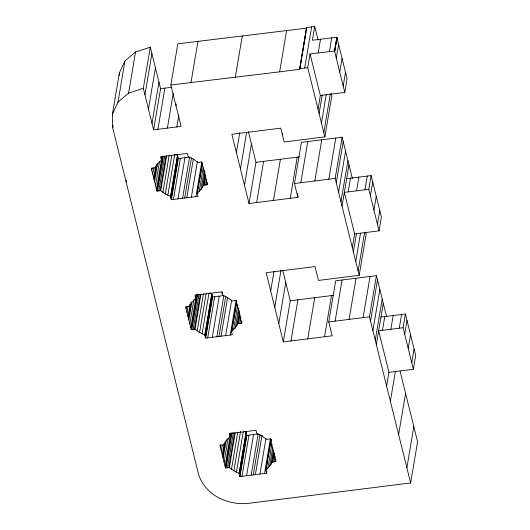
<?xml version="1.0" encoding="UTF-8"?>
<svg xmlns="http://www.w3.org/2000/svg" width="530" height="530" viewBox="0 0 530 530"><rect width="100%" height="100%" fill="white"/><g stroke="black" fill="none" stroke-linecap="round" stroke-linejoin="round"><path stroke-width="0.79" d="M400.077 371.132L417.587 441.795L410.624 482.956L247.026 503.5C226.482 505.057 204.832 494.517 198.452 473.926L112.711 127.849L112.413 114.135L119.376 72.968L124.947 60.996L135.541 51.986L150.295 47.163L160.583 88.682L153.62 129.843L181.108 126.392L170.852 84.999L177.808 43.831L306.704 28.13M112.711 127.849L113.122 125.424M112.413 114.135L117.985 102.164L124.947 60.996M117.985 102.164L128.578 93.154L135.541 51.986M126.107 181.923L126.378 180.306M153.62 129.843L143.332 88.324L150.295 47.163M144.942 94.81L151.905 53.649M148.473 109.087L155.436 67.919M152.011 123.357L158.974 82.196M157.913 129.307L164.876 88.146M151.746 170.163L152.156 167.745M152.713 174.065L153.806 167.612M202.288 163.24L197.233 193.099L198.041 196.352L171.323 199.704L170.514 196.458L165.274 193.987L160.756 190.621L156.933 191.098L151.308 168.388L155.131 167.911L155.403 166.294M153.68 177.974L155.727 165.864M154.117 179.743L156.714 164.406M154.561 181.518L157.562 163.763M155.528 185.421L159.623 161.206M161.094 158.417L161.365 156.807M161.372 159.537L161.915 156.31M156.496 189.323L162.18 156.012M167.361 128.121L173.231 93.412M156.933 191.098L162.803 156.39M157.529 191.025L163.399 156.317M158.848 190.86L164.717 156.151M160.159 190.694L166.029 155.986M160.756 190.621L166.625 155.913M175.98 105.695L176.252 104.079M162.915 192.403L169.189 155.277M165.274 193.987L171.826 155.244M176.808 126.935L178.855 114.824M167.818 195.338L174.781 154.177M170.514 196.458L177.477 155.297L175.456 154.455M170.64 196.968L177.603 155.8M170.918 198.081L177.881 156.92M171.197 199.201L178.16 158.033M190.992 82.561L197.955 41.4M171.323 199.704L178.285 158.543L177.477 155.297M173.409 199.446L180.372 158.278M178 198.869L184.963 157.701M182.592 198.293L189.554 157.125L178.285 158.543M184.678 198.028L191.509 157.675M186.772 197.769L193.324 159.026M191.363 197.193L197.365 161.676M195.954 196.61L201.824 161.908M197.637 191.993L197.909 190.383M198.18 188.766L198.452 187.15M198.723 185.54L199.002 183.923M199.273 182.307L202.142 165.36M197.233 193.099L199.234 191.396L203.195 167.99M199.234 191.396L200.976 189.502L204.249 170.13M204.613 173.403L204.885 171.786M200.976 189.502L202.433 187.441L204.891 172.912M202.433 187.441L203.599 185.235L205.375 174.741M204.196 185.162L205.7 176.285M205.514 184.996L206.468 179.345M206.826 184.831L207.237 182.406M186.043 308.592L186.315 306.976M187.01 312.495L188.097 306.042M236.579 301.663L231.531 331.528L232.339 334.781L205.62 338.133L204.812 334.887L199.571 332.416L195.053 329.044L191.231 329.527L185.599 306.817L189.422 306.34L189.7 304.724M187.978 316.397L189.886 305.101M188.415 318.172L191.144 302.034M188.852 319.948L191.86 302.193M189.819 323.85L193.914 299.635M195.391 296.846L195.663 295.236M195.663 297.966L196.213 294.74M190.787 327.752L196.385 294.66M189.422 306.34L192.052 302.073L195.789 298.476L196.339 295.243M191.231 329.527L197.233 294.011M191.827 329.455L197.697 294.746M235.307 77.201L242.27 36.04M193.139 329.289L199.008 294.581M194.45 329.123L200.327 294.415M195.053 329.044L200.923 294.342M197.206 330.833L203.487 293.706M199.571 332.416L206.124 293.673M202.115 333.767L208.939 293.415M204.812 334.887L211.775 293.719L209.748 292.885M204.938 335.391L211.901 294.229M205.216 336.51L212.179 295.349M236.4 152.567L239.812 132.387M205.494 337.63L212.451 296.462M205.62 338.133L212.576 296.972L211.775 293.719M207.707 337.875L214.67 296.707M240.441 168.898L246.589 132.573M212.298 337.299L219.261 296.131M222.11 293.494L222.381 291.878M231.531 331.528L235.267 327.931L237.897 323.664L241.72 323.181L236.095 300.477L232.273 300.954L227.754 297.588L222.507 295.117L222.785 293.501M216.889 336.722L223.852 295.555L212.576 296.972M218.976 336.457L225.8 296.098M244.489 185.228L251.452 144.061M221.063 336.192L227.615 297.449M225.654 335.616L231.663 300.106M298.151 195.749L297.88 197.365L249.02 203.507L255.983 162.339L248.371 131.619M230.245 335.04L236.122 300.331M231.656 332.038L232.339 328.004M232.61 326.387L236.705 302.173M233.531 329.826L237.765 304.803M235.267 327.931L238.546 308.559M238.467 310.057L238.738 308.44M256.652 202.546L263.615 161.378M170.852 84.999L279.628 71.841L286.591 30.68M236.731 325.87L239.321 310.534M237.897 323.664L239.673 313.17M238.493 323.591L239.997 314.714M239.805 323.426L240.898 316.966M241.123 323.26L241.395 321.644M220.334 447.022L220.745 444.597M241.72 323.181L241.991 321.571M221.302 450.924L222.256 445.273M222.269 454.826L224.183 443.531M222.713 456.602L225.303 441.265M223.15 458.377L226.29 439.814M224.117 462.279L228.211 438.065M229.682 435.276L229.954 433.659M229.96 436.395L230.504 433.162M225.084 466.181L230.682 433.089M266.901 471.594L266.63 473.21L239.911 476.563L239.109 473.317L233.862 470.839L229.344 467.473L225.522 467.957L231.391 433.249M226.118 467.877L232.127 432.367M282.45 135.07L282.722 133.461M227.436 467.718L233.306 433.01M273.447 200.433L280.41 159.272M228.748 467.553L234.618 432.844M229.344 467.473L235.214 432.765M231.504 469.262L237.785 432.135M279.628 71.841L299.741 69.291L306.552 27.52L314.701 26.5L318.06 40.075M299.814 68.237L306.552 27.52M299.881 68.483L301.245 60.413M301.517 58.797L301.789 57.187M302.06 55.57L302.339 53.954M302.61 52.344L306.022 32.164M306.294 30.548L306.565 28.938M233.862 470.839L240.554 431.294M304.684 68.045L311.647 26.884M236.406 472.197L243.237 431.837M239.109 473.317L246.072 432.149L244.721 431.592M249.02 203.507L231.868 134.289L280.734 128.154L284.166 141.994L324.883 136.879L307.738 67.661L310.057 53.941L334.523 51.006L336.841 37.285L312.375 40.22L314.701 26.5M239.235 473.82L246.192 432.659M239.507 474.94L246.47 433.772M270.691 290.996L273.97 271.625M239.785 476.059L246.748 434.892M239.911 476.563L246.874 435.402L246.072 432.149M241.998 476.304L248.961 435.137M290.248 198.326L297.211 157.158M297.88 197.365L294.455 183.519L301.411 142.358L342.135 137.243L352.357 178.504M274.739 307.327L281.019 270.194M246.589 475.728L253.552 434.56M318.199 52.92L320.524 39.2M297.343 195.206L297.615 193.589M251.187 475.145L258.143 433.984L246.874 435.402M300.815 182.724L307.778 141.556M253.274 474.887L260.098 434.527M278.787 323.658L285.75 282.49M255.361 474.622L262.045 435.07M318.026 109.193L320.345 95.473L310.057 53.941M329.395 51.516L331.72 37.789M319.093 113.519L322.233 94.956M259.952 474.045L265.961 438.535M386.648 316.933L376.426 275.673L335.709 280.787L328.746 321.948L332.177 335.795L283.311 341.93L290.274 300.768L282.854 270.823M321.452 123.033L326.235 94.784M334.596 51.304L336.914 37.584M334.702 51.741L337.02 38.014M264.543 473.469L270.413 438.76M266.63 473.21L265.828 469.958L271.015 439.284M270.83 440.675L271.102 439.065M314.813 180.962L321.776 139.801M265.954 470.468L267.862 459.166M268.134 457.549L268.405 455.939M268.683 454.323L271.141 439.794M336.278 58.095L338.597 44.374M323.81 132.553L330.362 93.81M265.828 469.958L267.822 468.248L271.916 444.034M324.883 136.879L331.846 95.711L331.31 93.552M267.822 468.248L269.565 466.36L272.705 447.79M290.95 340.975L297.913 299.808M269.565 466.36L271.022 464.3L273.348 450.579M271.022 464.3L272.188 462.094L273.831 452.408M272.791 462.021L274.288 453.137M339.737 72.073L342.062 58.346M274.103 461.855L275.057 456.204M275.415 461.69L275.825 459.265M343.201 86.045L345.52 72.325M328.812 179.206L335.775 138.045M320.345 95.473L344.778 92.399L347.097 78.678L336.841 37.285M307.744 338.862L314.707 297.701M283.311 341.93L266.166 272.718L315.025 266.577L318.457 280.423L359.181 275.308L335.172 178.405L342.135 137.243M336.245 182.731L343.208 141.57M338.604 192.251L345.567 151.083M340.956 201.764L347.918 160.603M342.029 206.09L348.992 164.929M348.17 191.893L350.489 178.173M324.539 336.755L331.502 295.588M356.564 190.84L358.889 177.113M335.112 321.154L342.069 279.986M352.317 247.629L354.643 233.909L344.354 192.37L368.787 189.309L371.106 175.589L346.673 178.65M353.391 251.955L356.531 233.385M364.965 189.78L367.283 176.059M355.749 261.469L360.526 233.22M349.104 319.391L356.067 278.23M370.391 195.795L372.716 182.075M358.108 270.982L364.66 232.239M359.181 275.308L366.137 234.141L365.786 232.703M373.928 210.072L376.247 196.345M377.466 224.342L379.785 210.622M363.103 317.636L370.066 276.468M354.643 233.909L379.076 230.835L381.395 217.115L371.106 175.589M410.624 482.956L369.463 316.834L376.426 275.673M370.536 321.16L377.499 279.999M372.895 330.68L379.858 289.512M375.253 340.194L382.216 299.033M376.326 344.52L383.289 303.359M382.461 330.322L384.787 316.595M390.862 329.262L393.18 315.542M386.615 386.052L388.934 372.325L378.645 330.799L403.078 327.732L405.397 314.012L380.964 317.079M399.262 328.209L401.581 314.489M390.365 401.19L395.413 371.325M404.688 334.218L407.007 320.498M408.219 348.495L410.545 334.774M398.62 434.501L405.583 393.339M411.757 362.772L414.082 349.051M388.934 372.325L413.367 369.258L415.686 355.537L405.397 314.012M406.868 467.818L413.831 426.65M155.131 167.911L157.761 163.644L161.498 160.047L160.689 156.794L187.408 153.435L188.216 156.688L193.457 159.159L197.975 162.524L201.798 162.047L207.422 184.758L203.599 185.235M128.578 93.154L143.332 88.324M299.589 68.688L307.738 67.661M160.583 88.682L171.965 87.251M255.983 162.339L299.496 156.873M294.455 183.519L335.172 178.405M290.274 300.768L333.794 295.303M328.746 321.948L369.463 316.834M272.188 462.094L276.017 461.61L270.386 438.906L266.563 439.383L262.045 436.018L256.805 433.547L255.997 430.294L229.278 433.653L230.086 436.899L226.35 440.503L223.72 444.769L219.897 445.246L225.522 467.957M334.523 51.006L344.778 92.399M368.787 189.309L379.076 230.835M403.078 327.732L413.367 369.258M222.507 295.117L221.706 291.864L194.987 295.223L195.789 298.476M119.376 72.968L119.429 75.392"/></g></svg>
